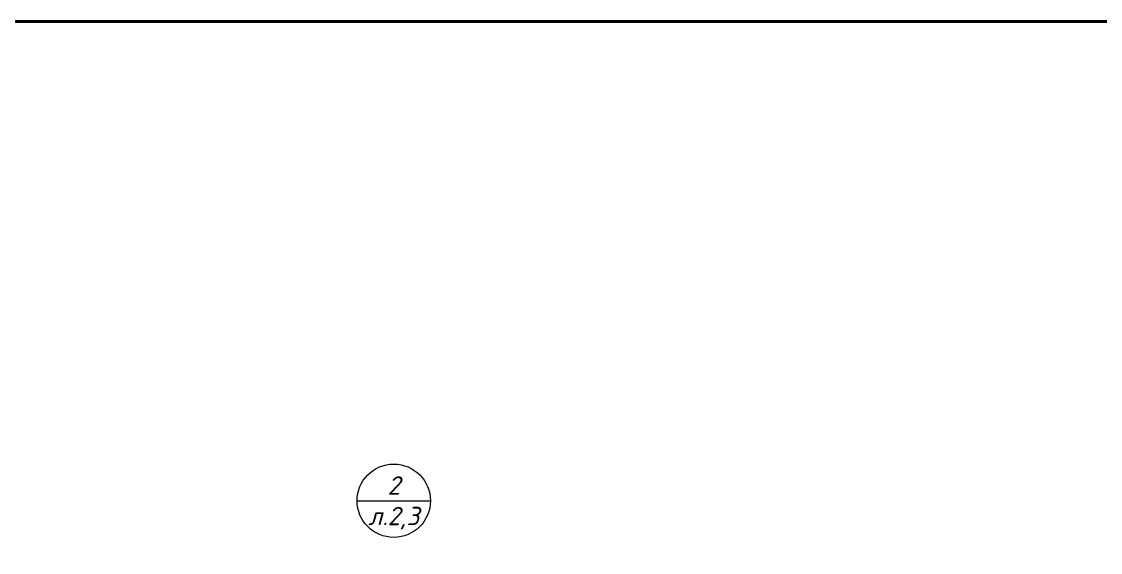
# Model space of a CAD drawing. Header units: millimetres. Extents: x -1807136 to 121189, y 23614 to 410608.
# Drawn here: x 17255 to 19020, y 26651 to 27520 of the extents above; entities that cross this region are included whole.
import ezdxf
from ezdxf.enums import TextEntityAlignment as Align

# ---------------------------------------------------------------- set-up
doc = ezdxf.new("R2010")
doc.units = ezdxf.units.MM
doc.layers.get('0').update_dxf_attribs({"lineweight": 5})
doc.styles.get("Standard").update_dxf_attribs({"font": 'arial.ttf'})
doc.styles.add('STEP PR', font='isocpeui.ttf')

# ---------------------------------------------------------------- blocks, each defined once
blk = doc.blocks.new('*U605')
at = {"color": 0, "linetype": 'ByBlock', "lineweight": -2}
blk.add_lwpolyline([(-6, 0), (6, 0)], dxfattribs=at)
blk.add_circle((0, 0), 6, dxfattribs=at)
for tag, p in [('Узел', (0, 2.5)), ('Лист', (0, -2.5))]:
    blk.add_attdef(tag, text='', height=3, dxfattribs=at).set_placement(p, align=Align.MIDDLE_CENTER)

msp = doc.modelspace()

# ---------------------------------------------------------------- linework, layer by layer
at = {"color": 3, "lineweight": 40}
msp.add_lwpolyline([(13722.6, 27520.1), (24318.1, 27520.1), (24318.1, 23614.4), (13722.6, 23614.4)], close=True, dxfattribs=at)

# ---------------------------------------------------------------- block references
ref = msp.add_blockref('*U605', (17864.3, 26735.4), dxfattribs=dict(xscale=10, yscale=10, zscale=10))
ref.add_attrib('Узел', '2', dxfattribs={"color": 0, "linetype": 'ByBlock', "lineweight": -2, "height": 30, "style": 'STEP PR'}).set_placement((17864.3, 26760.4), align=Align.MIDDLE_CENTER)
ref.add_attrib('Лист', 'л.2,3', dxfattribs={"color": 0, "linetype": 'ByBlock', "lineweight": -2, "height": 30, "style": 'STEP PR'}).set_placement((17864.3, 26710.4), align=Align.MIDDLE_CENTER)

doc.saveas('drawing.dxf')
